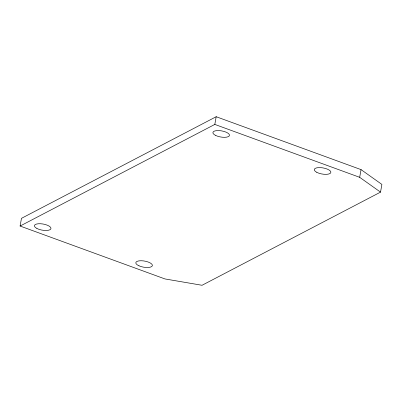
<?xml version="1.0" encoding="UTF-8"?>
<svg xmlns="http://www.w3.org/2000/svg" width="402" height="402" viewBox="0 0 402 402"><rect width="100%" height="100%" fill="white"/><g stroke="black" fill="none" stroke-linecap="round" stroke-linejoin="round"><path stroke-width="0.6" d="M20.1 226.045L21.472 218.341L216.186 116.721L361.041 169.614L381.9 184.423L380.528 192.126L202.04 285.279L164.956 278.938L20.1 226.045L214.814 124.419L359.669 177.312L380.528 192.126M214.814 124.419L216.186 116.721M359.669 177.312L361.041 169.614M215.392 135.303A8.412 3.095 10.1 0 0 229.23 135.951A8.412 3.095 10.1 0 0 218.929 130.58A8.412 3.095 10.1 0 0 215.392 135.303M138.966 265.802A8.412 3.095 10.1 0 0 152.318 265.833A8.412 3.095 10.1 0 0 141.017 260.737A8.412 3.095 10.1 0 0 138.966 265.802M36.904 228.462A8.412 3.095 10.1 0 0 50.742 229.105A8.412 3.095 10.1 0 0 40.446 223.733A8.412 3.095 10.1 0 0 36.904 228.462M316.791 172.332A8.412 3.095 10.1 0 0 330.63 172.976A8.412 3.095 10.1 0 0 320.334 167.604A8.412 3.095 10.1 0 0 316.791 172.332"/></g></svg>
